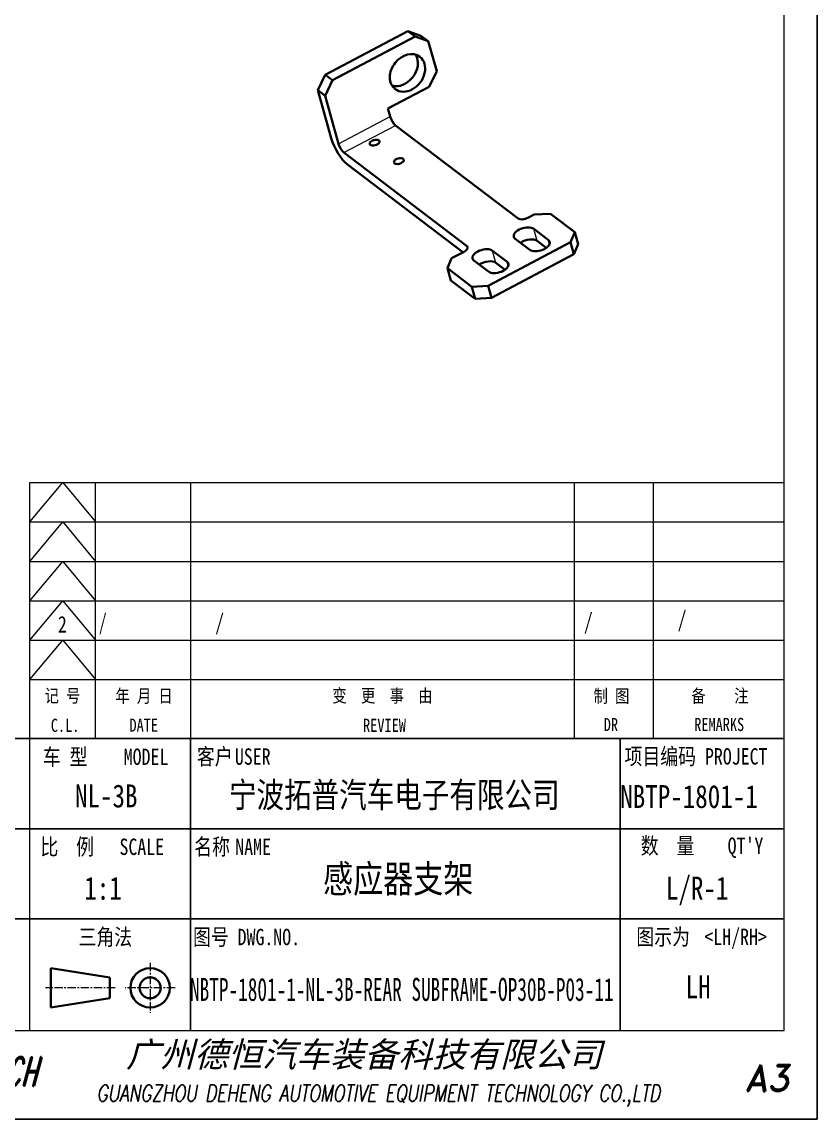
# Model space of a CAD drawing. Header units: millimetres. Extents: x 30878 to 98787, y -104020 to -37329.
# Drawn here: x 31697.3 to 31818.5, y -51141.3 to -50974 of the extents above; entities that cross this region are included whole.
import ezdxf
from ezdxf.enums import TextEntityAlignment as Align

# ---------------------------------------------------------------- set-up
doc = ezdxf.new("R2010")
doc.units = ezdxf.units.MM
doc.header["$LTSCALE"] = 0.5
doc.linetypes.add('AM_ISO08W050x2', pattern=[9, 6, -0.75, 1.5, -0.75])
doc.linetypes.add('CENTER', pattern=[2, 1.25, -0.25, 0.25, -0.25])
doc.layers.add('中心线', color=2, linetype='AM_ISO08W050x2', lineweight=18)
doc.layers.add('图框', color=7, linetype='Continuous', lineweight=18)
for name, color, linetype in [('图\\M+19E79\\M+195B6\\M+18E9A', 7, 'Continuous'), ('图号', 7, 'Continuous'), ('图名', 7, 'Continuous'), ('数量', 7, 'Continuous'), ('车型', 7, 'Continuous')]:
    doc.layers.add(name, color=color, linetype=linetype)
doc.layers.add('打印', color=7, linetype='Continuous', lineweight=15, plot=False)
doc.layers.add('打印-禁用', color=7, linetype='Continuous', lineweight=15, plot=False)
doc.styles.add('STYLE1', font='')
doc.styles.add('国标', font='simfang.ttf', dxfattribs={"width": 0.8})
doc.styles.add('标题\\M+18E9A', font='romand.shx', dxfattribs={"oblique": 10, "bigfont": 'bigfont.shx'})
doc.styles.get('STYLE1').set_extended_font_data('SimSun')

# ---------------------------------------------------------------- blocks, each defined once
blk = doc.blocks.new('GZDEH零件A3图框V01版')
at = {"layer": '中心线', "color": 1, "linetype": 'CENTER', "lineweight": 5, "ltscale": 2}
for p, q in [((3175.82, -1822.66), (3175.82, -1830.26)), ((3170.49, -1826.46), (3159.89, -1826.46)), ((3179.62, -1826.46), (3172.02, -1826.46))]:
    blk.add_line(p, q, dxfattribs=at)
at = {"layer": '图\\M+19E79\\M+195B6\\M+18E9A', "color": 7}
blk.add_line((3272.49, -1788.46), (3092.49, -1788.46), dxfattribs=at)
at = {"layer": '图\\M+19E79\\M+195B6\\M+18E9A', "color": 9}
for p, q in [((3272.49, -1788.46), (3092.49, -1788.46)), ((3181.99, -1788.46), (3181.99, -1832.96)), ((3247.49, -1788.46), (3247.49, -1832.96)), ((3181.99, -1802.21), (3092.49, -1802.21)), ((3181.99, -1802.21), (3272.49, -1802.21)), ((3181.99, -1815.96), (3092.49, -1815.96)), ((3181.99, -1815.96), (3272.49, -1815.96))]:
    blk.add_line(p, q, dxfattribs=at)
at = {"layer": '图框', "linetype": 'Continuous'}
for p, q in [((3272.49, -1832.96), (3272.49, -1554.46)), ((3157.49, -1749.46), (3272.49, -1749.46)), ((3157.49, -1832.96), (3157.49, -1749.46)), ((2882.49, -1832.96), (3272.49, -1832.96))]:
    blk.add_line(p, q, dxfattribs=at)
at = {"layer": '图框', "color": 9}
for p, q in [((3157.49, -1755.46), (3162.49, -1749.46)), ((3162.49, -1749.46), (3167.49, -1755.46)), ((3167.49, -1788.46), (3167.49, -1749.46)), ((3240.49, -1788.46), (3240.49, -1749.46)), ((3252.49, -1749.46), (3252.49, -1788.46)), ((3157.49, -1755.46), (3272.49, -1755.46)), ((3157.49, -1761.46), (3162.49, -1755.46)), ((3162.49, -1755.46), (3167.49, -1761.46)), ((3157.49, -1761.46), (3272.49, -1761.46)), ((3157.49, -1767.46), (3162.49, -1761.46)), ((3162.49, -1761.46), (3167.49, -1767.46)), ((3157.49, -1767.46), (3272.49, -1767.46)), ((3157.49, -1773.46), (3162.49, -1767.46)), ((3162.49, -1767.46), (3167.49, -1773.46)), ((3157.49, -1773.46), (3272.49, -1773.46)), ((3157.49, -1779.46), (3162.49, -1773.46)), ((3162.49, -1773.46), (3167.49, -1779.46)), ((3157.49, -1779.46), (3272.49, -1779.46))]:
    blk.add_line(p, q, dxfattribs=at)
at = {"layer": '图框', "color": 9, "linetype": 'Continuous'}
blk.add_line((3181.99, -1749.46), (3181.99, -1832.96), dxfattribs=at)
at = {"layer": '图框', "color": 2, "linetype": 'ByBlock', "lineweight": 35}
for p, q in [((3169.69, -1824.86), (3160.69, -1823.46)), ((3160.69, -1829.46), (3160.69, -1823.46)), ((3169.69, -1824.86), (3169.69, -1828.06)), ((3169.69, -1828.06), (3160.69, -1829.46))]:
    blk.add_line(p, q, dxfattribs=at)
for radius in [3, 1.6]:
    blk.add_circle((3175.82, -1826.46), radius, dxfattribs=at)
at = {"layer": '打印-禁用', "linetype": 'Continuous'}
for p, q in [((3277.49, -1846.46), (3277.49, -1549.46)), ((2857.49, -1846.46), (3277.49, -1846.46))]:
    blk.add_line(p, q, dxfattribs=at)
at = {"layer": '图\\M+19E79\\M+195B6\\M+18E9A', "color": 9, "style": '国标', "width": 0.8}
for s, p in [('车 型', (3162.87, -1791.2)), ('MODEL', (3175.2, -1791.24))]:
    blk.add_text(s, height=2.5, dxfattribs=at).set_placement(p, align=Align.MIDDLE)
for s, p in [('客户', (3185.68, -1792.46)), ('USER', (3191.46, -1792.46))]:
    blk.add_text(s, height=2.5, dxfattribs=at).set_placement(p, align=Align.CENTER)
for s, p in [('项目编码 PROJECT', (3248.13, -1792.43)), ('比  例\u3000', (3159.1, -1806.21)), ('SCALE', (3171.15, -1806.21)), ('名称\u3000', (3182.54, -1806.21)), ('NAME', (3188.8, -1806.21)), ('数  量', (3250.61, -1806.05)), ("QT'Y ", (3263.86, -1806.05)), ('三角法', (3164.9, -1819.96)), ('图号', (3182.36, -1819.96)), ('DWG.NO.', (3189.16, -1819.96)), ('图示为', (3249.94, -1819.93)), ('<LH/RH>', (3260.31, -1819.93))]:
    blk.add_text(s, height=2.5, dxfattribs=at).set_placement(p)
at = {"layer": '图\\M+19E79\\M+195B6\\M+18E9A', "color": 7, "lineweight": -3, "style": 'STYLE1', "oblique": 15}
blk.add_text('广州德恒汽车装备科技有限公司', height=3.8, dxfattribs=at).set_placement((3172.16, -1838.51))
at = {"layer": '图\\M+19E79\\M+195B6\\M+18E9A', "color": 7, "style": '标题\\M+18E9A'}
for s, height, oblique, width, p in [('DEH-TECH', 4.4, 15, 0.6, (3149.16, -1839.21)), ('GUANGZHOU DEHENG AUTOMOTIVE EQUIPMENT TECHNOLOGY CO.,LTD ', 2.5, 10, 0.75, (3211.26, -1842.9))]:
    blk.add_text(s, height=height, dxfattribs=dict(at, oblique=oblique, width=width)).set_placement(p, align=Align.MIDDLE)
at = {"layer": '图\\M+19E79\\M+195B6\\M+18E9A', "color": 7, "style": '标题\\M+18E9A', "oblique": 10}
blk.add_text('A3', height=4, dxfattribs=at).set_placement((3269.91, -1840.2), align=Align.MIDDLE)
at = {"layer": '图框', "color": 9, "style": '国标', "width": 0.8}
for s, p in [('记 号', (3162.47, -1782.94)), ('年 月 日', (3174.9, -1782.98)), ('变  更  事  由', (3211.24, -1782.93)), ('C.L.', (3162.86, -1787.45)), ('DATE', (3174.85, -1787.42)), ('REVIEW', (3211.55, -1787.45))]:
    blk.add_text(s, height=2, dxfattribs=at).set_placement(p, align=Align.CENTER)
for s, p in [('制 图', (3246.15, -1781.95)), ('备    注', (3262.68, -1781.92)), ('DR', (3246.06, -1786.34)), ('REMARKS', (3262.57, -1786.32))]:
    blk.add_text(s, height=2, dxfattribs=at).set_placement(p, align=Align.MIDDLE)
blk = doc.blocks.new('DEH A3')
at = {"layer": '图框'}
blk.add_blockref('GZDEH零件A3图框V01版', (-2857.49, 1846.46), dxfattribs=at)

msp = doc.modelspace()

# ---------------------------------------------------------------- linework, layer by layer
at = {"color": 7, "lineweight": 35}
for p, q in [((31756.153, -50975.442), (31743.571, -50982.094)), ((31757.264, -50976.285), (31744.682, -50982.936)), ((31742.429, -50984.452), (31744.498, -50991.781)), ((31743.54, -50985.295), (31745.608, -50992.624)), ((31772.978, -51003.985), (31754.286, -50989.804)), ((31765.114, -51008.142), (31746.422, -50993.961)), ((31764.551, -51009.155), (31746.939, -50995.794)), ((31768.391, -51014.272), (31780.973, -51007.621)), ((31768.908, -51016.105), (31781.49, -51009.453))]:
    msp.add_line(p, q, dxfattribs=at)
at = {"color": 7, "lineweight": 35, "ltscale": 0.1414}
msp.add_line((31756.153, -50975.442), (31758.157, -50976.138), dxfattribs=at)
at = {"color": 7, "lineweight": 35, "ltscale": 0.092923}
for p, q in [((31756.153, -50975.442), (31757.264, -50976.285)), ((31743.54, -50985.295), (31742.429, -50984.452))]:
    msp.add_line(p, q, dxfattribs=at)
at = {"color": 7, "lineweight": 35, "ltscale": 0.141399}
msp.add_line((31757.264, -50976.285), (31759.268, -50976.98), dxfattribs=at)
at = {"color": 7, "lineweight": 35, "ltscale": 0.092922}
for p, q in [((31758.157, -50976.138), (31759.268, -50976.98)), ((31744.682, -50982.936), (31743.571, -50982.094))]:
    msp.add_line(p, q, dxfattribs=at)
at = {"color": 7, "lineweight": 35, "ltscale": 0.317314}
msp.add_line((31760.56, -50981.561), (31759.268, -50976.98), dxfattribs=at)
at = {"color": 7, "lineweight": 35, "ltscale": 0.174682}
msp.add_line((31760.56, -50981.561), (31759.419, -50983.92), dxfattribs=at)
at = {"color": 7, "lineweight": 35, "ltscale": 0.17468}
msp.add_line((31743.571, -50982.094), (31742.429, -50984.452), dxfattribs=at)
at = {"color": 7, "lineweight": 35, "ltscale": 0.174681}
msp.add_line((31744.682, -50982.936), (31743.54, -50985.295), dxfattribs=at)
at = {"color": 7, "lineweight": 35, "ltscale": 0.474402}
msp.add_line((31759.419, -50983.92), (31753.128, -50987.245), dxfattribs=at)
at = {"color": 7, "lineweight": 35, "ltscale": 0.084616}
msp.add_line((31753.128, -50987.245), (31753.472, -50988.467), dxfattribs=at)
at = {"color": 7, "lineweight": 13}
for p, q in [((31745.608, -50992.624), (31753.472, -50988.467)), ((31746.422, -50993.961), (31754.286, -50989.804))]:
    msp.add_line(p, q, dxfattribs=at)
at = {"color": 7, "lineweight": 35, "ltscale": 0.166764}
for p, q in [((31777.919, -51003.279), (31775.421, -51003.409)), ((31766.41, -51016.234), (31768.908, -51016.105))]:
    msp.add_line(p, q, dxfattribs=at)
at = {"color": 7, "lineweight": 35, "ltscale": 0.309742}
msp.add_line((31777.919, -51003.279), (31781.62, -51006.087), dxfattribs=at)
at = {"color": 7, "lineweight": 35, "ltscale": 0.071158}
msp.add_line((31775.421, -51003.409), (31774.477, -51003.908), dxfattribs=at)
at = {"color": 7, "lineweight": 35, "ltscale": 0.185846}
msp.add_line((31775.356, -51005.587), (31777.577, -51007.272), dxfattribs=at)
at = {"color": 7, "lineweight": 13, "ltscale": 0.126927}
msp.add_line((31775.873, -51007.419), (31775.356, -51005.587), dxfattribs=at)
at = {"color": 7, "lineweight": 35, "ltscale": 0.11097}
for p, q in [((31781.62, -51006.087), (31780.973, -51007.621)), ((31781.49, -51009.453), (31782.137, -51007.92)), ((31762.191, -51011.594), (31762.839, -51010.06))]:
    msp.add_line(p, q, dxfattribs=at)
at = {"color": 7, "lineweight": 35, "ltscale": 0.126925}
for p, q in [((31782.137, -51007.92), (31781.62, -51006.087)), ((31780.973, -51007.621), (31781.49, -51009.453)), ((31762.708, -51013.426), (31762.191, -51011.594)), ((31768.391, -51014.272), (31768.908, -51016.105))]:
    msp.add_line(p, q, dxfattribs=at)
at = {"color": 7, "lineweight": 13, "ltscale": 0.029838}
msp.add_line((31765.236, -51008.573), (31765.114, -51008.142), dxfattribs=at)
at = {"color": 7, "lineweight": 35, "ltscale": 0.185845}
msp.add_line((31774.746, -51008.768), (31772.525, -51007.083), dxfattribs=at)
at = {"color": 7, "lineweight": 35, "ltscale": 0.117102}
msp.add_line((31775.873, -51007.419), (31777.273, -51008.481), dxfattribs=at)
at = {"color": 7, "lineweight": 13, "ltscale": 0.044756}
msp.add_line((31777.76, -51007.918), (31777.577, -51007.272), dxfattribs=at)
at = {"color": 7, "lineweight": 35, "ltscale": 0.142318}
msp.add_line((31764.726, -51009.062), (31762.839, -51010.06), dxfattribs=at)
at = {"color": 7, "lineweight": 35, "ltscale": 0.18584}
for p, q in [((31769.065, -51008.913), (31771.286, -51010.598)), ((31768.455, -51012.094), (31766.234, -51010.409))]:
    msp.add_line(p, q, dxfattribs=at)
at = {"color": 7, "lineweight": 13, "ltscale": 0.126924}
msp.add_line((31769.582, -51010.745), (31769.065, -51008.913), dxfattribs=at)
at = {"color": 7, "lineweight": 35, "ltscale": 0.309736}
msp.add_line((31762.191, -51011.594), (31765.892, -51014.402), dxfattribs=at)
at = {"color": 7, "lineweight": 35, "ltscale": 0.117103}
msp.add_line((31769.582, -51010.745), (31770.982, -51011.807), dxfattribs=at)
at = {"color": 7, "lineweight": 13, "ltscale": 0.044757}
msp.add_line((31771.468, -51011.244), (31771.286, -51010.598), dxfattribs=at)
at = {"color": 7, "lineweight": 35, "ltscale": 0.309737}
msp.add_line((31766.41, -51016.234), (31762.708, -51013.426), dxfattribs=at)
at = {"color": 7, "lineweight": 35, "ltscale": 0.16677}
msp.add_line((31765.892, -51014.402), (31768.391, -51014.272), dxfattribs=at)
at = {"color": 7, "lineweight": 35, "ltscale": 0.126927}
msp.add_line((31766.41, -51016.234), (31765.892, -51014.402), dxfattribs=at)
at = {"color": 7, "lineweight": 35}
for centre, major_axis, ratio, start_param, end_param in [((31756.111, -50981.807), (-1.87, -2.465), 0.7850154, 6.2831451, 9.4247378), ((31756.111, -50981.807), (-1.87, -2.465), 0.7850154, 3.1415525, 4.6773645), ((31755.001, -50980.965), (1.87, 2.465), 0.7850154, 4.6773645, 5.9921386), ((31756.111, -50981.807), (-1.87, -2.465), 0.7850154, 4.6773645, 6.2831451), ((31755.001, -50980.965), (1.87, 2.465), 0.7850154, 3.4326393, 4.6773645), ((31754.028, -50988.888), (-0.526, 0.995), 0.3158475, 0.9744059, 2.5452022), ((31746.164, -50993.045), (1.577, -2.984), 0.3158475, 4.1159986, 5.6867949), ((31746.164, -50993.045), (0.526, -0.995), 0.3158475, 4.1159986, 5.6867949), ((31751.094, -50992.444), (0.746, 0.211), 0.5329083, 6.2831819, 9.4247746), ((31751.094, -50992.444), (0.746, 0.211), 0.5329083, 3.1415893, 5.5949158), ((31751.094, -50992.444), (0.746, 0.211), 0.5329083, 5.5949158, 6.2831819), ((31754.796, -50995.252), (0.746, 0.211), 0.5329083, 6.2831819, 8.7365084), ((31754.796, -50995.252), (0.746, 0.211), 0.5329083, 2.4533231, 3.1415893), ((31754.796, -50995.252), (0.746, 0.211), 0.5329083, 3.1415893, 6.2831819), ((31773.922, -51003.486), (1.083, 0.306), 0.5329083, 3.5241195, 5.0949158), ((31773.941, -51006.335), (1.624, 0.458), 0.5329083, 0.3825268, 3.1416484), ((31764.171, -51008.641), (1.083, 0.306), 0.5329083, 5.0949158, 6.2832411), ((31764.171, -51008.641), (1.083, 0.306), 0.5329083, 0.0000558, 0.3825268), ((31773.941, -51006.335), (1.624, 0.458), 0.5329083, 3.1416484, 3.5241195), ((31774.458, -51008.167), (-1.624, -0.458), 0.5329083, 3.5241195, 5.3062366), ((31776.162, -51008.02), (1.624, 0.458), 0.5329083, 3.5241195, 6.2832411), ((31776.162, -51008.02), (1.624, 0.458), 0.5329083, 0.0000558, 0.3825268), ((31767.65, -51009.661), (1.624, 0.458), 0.5329083, 0.3825268, 3.1416484), ((31767.65, -51009.661), (1.624, 0.458), 0.5329083, 3.1416484, 3.5241195), ((31768.167, -51011.493), (1.624, 0.458), 0.5329083, 0.3825268, 2.164644), ((31769.871, -51011.346), (1.624, 0.458), 0.5329083, 3.5241195, 6.2832411), ((31769.871, -51011.346), (1.624, 0.458), 0.5329083, 0.0000558, 0.3825268)]:
    msp.add_ellipse(centre, major_axis=major_axis, ratio=ratio, start_param=start_param, end_param=end_param, dxfattribs=at)
at = {"layer": '打印'}
msp.add_lwpolyline([(31398.544, -50844.256), (31818.544, -50844.256), (31818.544, -51141.256), (31398.544, -51141.256)], close=True, dxfattribs=at)

# ---------------------------------------------------------------- block references
at = {"layer": '图框'}
msp.add_blockref('DEH A3', (31398.544, -51141.256), dxfattribs=at)

# ---------------------------------------------------------------- texts
at = {"layer": '图\\M+19E79\\M+195B6\\M+18E9A', "color": 3, "style": '国标'}
for s, height, width, p in [('2', 2.5, 0.8, (31702.822, -51067.1)), ('/', 2.5, 0.705904, (31709.054, -51066.784)), ('/', 2.5, 0.8, (31726.789, -51066.784)), ('/', 2.5, 0.8, (31782.994, -51066.685)), ('/', 2.5, 0.8, (31797.289, -51066.315)), ('宁波拓普汽车电子有限公司', 3.85, 0.8, (31728.889, -51093.775)), ('NBTP-1801-1', 3.5, 0.8, (31788.544, -51093.846)), ('1:1', 3.5, 0.8, (31706.845, -51107.823))]:
    msp.add_text(s, height=height, dxfattribs=dict(at, width=width)).set_placement(p)
at = {"layer": '图\\M+19E79\\M+195B6\\M+18E9A', "color": 3, "style": '国标', "width": 0.8}
msp.add_text('LH', height=3.5, dxfattribs=at).set_placement((31800.416, -51122.84), align=Align.CENTER)
at = {"layer": '图号', "color": 3, "style": '国标', "width": 0.573182}
msp.add_text('NBTP-1801-1-NL-3B-REAR SUBFRAME-OP30B-P03-11', height=3.5, dxfattribs=at).set_placement((31722.957, -51123.246), (31787.521, -51123.246), align=Align.FIT)
at = {"layer": '图名', "color": 3, "style": '国标', "width": 0.8}
msp.add_text('感应器支架', height=4.2, dxfattribs=at).set_placement((31754.696, -51106.743), align=Align.CENTER)
at = {"layer": '数量', "color": 3, "style": '国标', "width": 0.8}
msp.add_text('L/R-1', height=3.5, dxfattribs=at).set_placement((31800.262, -51107.808), align=Align.CENTER)
at = {"layer": '车型', "color": 3, "style": '国标', "width": 0.8}
msp.add_text('NL-3B', height=3.5, dxfattribs=at).set_placement((31705.426, -51093.76))

doc.saveas('drawing.dxf')
